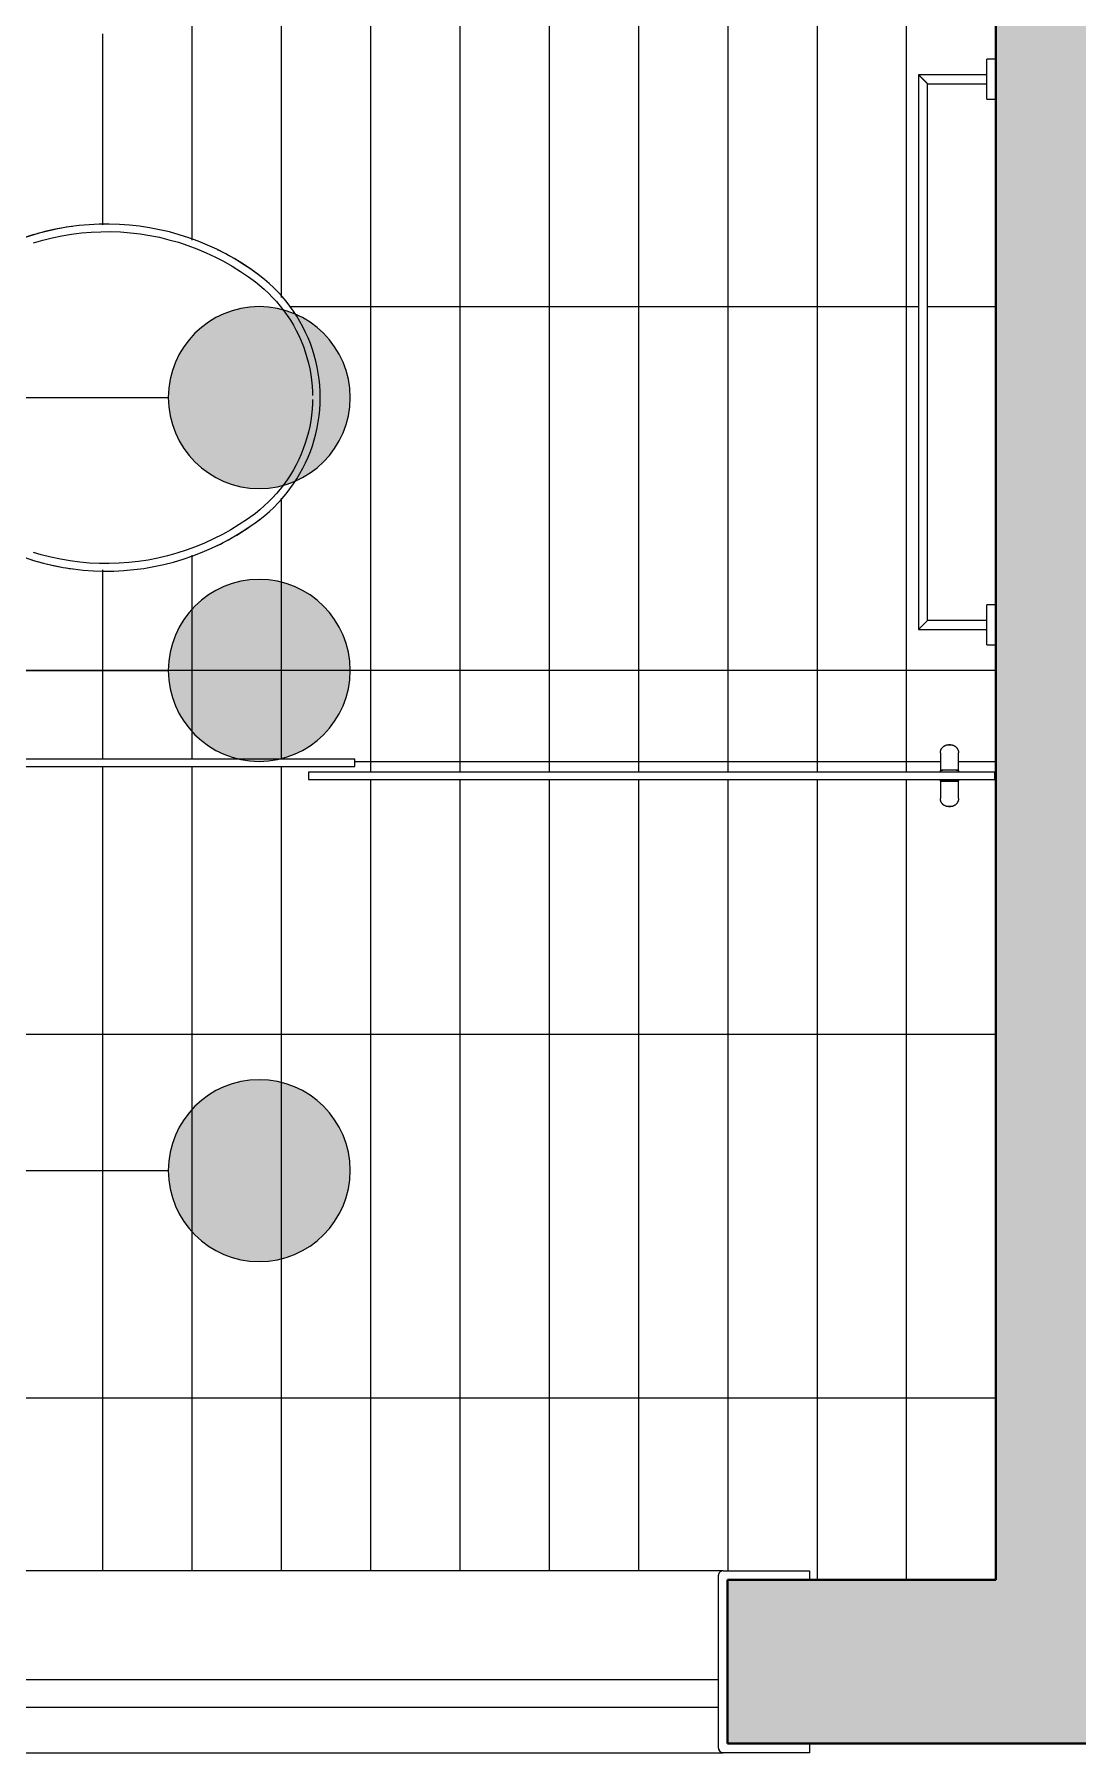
# Model space of a CAD drawing. Header units: millimetres. Extents: x -11245 to 24889, y -43080 to -3800.
# Drawn here: x 2738 to 3885, y -16520 to -14630 of the extents above; entities that cross this region are included whole.
import ezdxf

# ---------------------------------------------------------------- set-up
doc = ezdxf.new("R2010")
doc.units = ezdxf.units.MM
doc.linetypes.add('Projeção', pattern=[3.96875, 2.38125, -1.5875])
for name, color, linetype, lineweight in [('A-ANNO-NOTE', 131, 'Continuous', 9), ('A-FLOR', 192, 'Continuous', 18), ('A-FLOR-PATT', 8, 'Continuous', 18), ('A-GENM', 13, 'Continuous', 9), ('A-GLAZ', 151, 'Continuous', 9), ('A-WALL', 113, 'Continuous', 18), ('A-WALL-PATT', 111, 'Continuous', 18), ('I-FURN', 30, 'Continuous', 9), ('P-SANR-FIXT', 6, 'Continuous', 9)]:
    doc.layers.add(name, color=color, linetype=linetype, lineweight=lineweight)

# ---------------------------------------------------------------- blocks, each defined once
blk = doc.blocks.new('CRT_MGN_BNH_Box frontal F1 Tec-Vidro - CRT_MGN_BNH_Box frontal F1 Tec-Vidro-2700670-PONTOS HIDRÁULICOS TÉRREO')
at = {"layer": 'A-GENM', "color": 55}
for p, q in [((-664, 36.7), (-664, 17.8)), ((-644, 17.8), (-644, 36.7)), ((-664, 17.8), (-644, 17.8)), ((-664, 5.6), (-664, -13.3)), ((-664, 5.6), (-644, 5.6)), ((-644, -13.3), (-644, 5.6))]:
    blk.add_line(p, q, dxfattribs=at)
at = {"layer": 'A-GENM', "color": 55, "flags": 128}
for points in [[(-664, 36.7), (-664, 37), (-664, 37.4), (-663.9, 37.7), (-663.9, 38.1), (-663.8, 38.4), (-663.7, 38.8), (-663.6, 39.1), (-663.5, 39.5), (-663.4, 39.8), (-663.3, 40.2), (-663.1, 40.5), (-663, 40.8), (-662.8, 41.1), (-662.6, 41.4), (-662.4, 41.7), (-662.2, 42), (-662, 42.3), (-661.8, 42.6), (-661.5, 42.9), (-661.3, 43.1), (-661, 43.4), (-660.7, 43.6), (-660.5, 43.8), (-660.2, 44), (-659.9, 44.2), (-659.6, 44.4), (-659.2, 44.6), (-658.9, 44.8), (-658.6, 44.9), (-658.3, 45), (-657.9, 45.2), (-657.6, 45.3), (-657.2, 45.4), (-656.9, 45.5), (-656.5, 45.5), (-656.2, 45.6), (-655.8, 45.6), (-655.5, 45.6), (-655.1, 45.7), (-655, 45.7)], [(-653, 45.7), (-653, 45.7), (-653, 45.7), (-653, 45.7), (-653, 45.7), (-653, 45.7), (-653, 45.7), (-653.1, 45.7), (-653.1, 45.7), (-653.1, 45.7), (-653.1, 45.7), (-653.1, 45.7), (-653.1, 45.7), (-653.2, 45.7), (-653.2, 45.7), (-653.2, 45.7), (-653.2, 45.7), (-653.2, 45.7), (-653.3, 45.7), (-653.3, 45.7), (-653.3, 45.7), (-653.4, 45.7), (-653.4, 45.7), (-653.4, 45.7), (-653.5, 45.7), (-653.5, 45.7), (-653.5, 45.7), (-653.6, 45.7), (-653.6, 45.7), (-653.6, 45.7), (-653.7, 45.7), (-653.7, 45.7), (-653.8, 45.7), (-653.8, 45.7), (-653.8, 45.7), (-653.9, 45.7), (-653.9, 45.7), (-653.9, 45.7), (-654, 45.7), (-654, 45.7), (-654.1, 45.7), (-654.1, 45.7), (-654.1, 45.7), (-654.2, 45.7), (-654.2, 45.7), (-654.3, 45.7), (-654.3, 45.7), (-654.3, 45.7), (-654.4, 45.7), (-654.4, 45.7), (-654.5, 45.7), (-654.5, 45.7), (-654.5, 45.7), (-654.6, 45.7), (-654.6, 45.7), (-654.6, 45.7), (-654.7, 45.7), (-654.7, 45.7), (-654.7, 45.7), (-654.7, 45.7), (-654.8, 45.7), (-654.8, 45.7), (-654.8, 45.7), (-654.8, 45.7), (-654.9, 45.7), (-654.9, 45.7), (-654.9, 45.7), (-654.9, 45.7), (-654.9, 45.7), (-654.9, 45.7), (-655, 45.7), (-655, 45.7), (-655, 45.7), (-655, 45.7), (-655, 45.7), (-655, 45.7), (-655, 45.7)], [(-655, 45.7), (-655, 45.7), (-655, 45.7), (-655, 45.7), (-655, 45.7), (-655, 45.7), (-655, 45.7), (-654.9, 45.7), (-654.9, 45.7), (-654.9, 45.7), (-654.9, 45.7), (-654.9, 45.7), (-654.9, 45.7), (-654.8, 45.7), (-654.8, 45.7), (-654.8, 45.7), (-654.8, 45.7), (-654.8, 45.7), (-654.7, 45.7), (-654.7, 45.7), (-654.7, 45.7), (-654.6, 45.7), (-654.6, 45.7), (-654.6, 45.7), (-654.5, 45.7), (-654.5, 45.7), (-654.5, 45.7), (-654.4, 45.7), (-654.4, 45.7), (-654.4, 45.7), (-654.3, 45.7), (-654.3, 45.7), (-654.2, 45.7), (-654.2, 45.7), (-654.2, 45.7), (-654.1, 45.7), (-654.1, 45.7), (-654.1, 45.7), (-654, 45.7), (-654, 45.7), (-653.9, 45.7), (-653.9, 45.7), (-653.9, 45.7), (-653.8, 45.7), (-653.8, 45.7), (-653.7, 45.7), (-653.7, 45.7), (-653.7, 45.7), (-653.6, 45.7), (-653.6, 45.7), (-653.5, 45.7), (-653.5, 45.7), (-653.5, 45.7), (-653.4, 45.7), (-653.4, 45.7), (-653.4, 45.7), (-653.3, 45.7), (-653.3, 45.7), (-653.3, 45.7), (-653.3, 45.7), (-653.2, 45.7), (-653.2, 45.7), (-653.2, 45.7), (-653.2, 45.7), (-653.1, 45.7), (-653.1, 45.7), (-653.1, 45.7), (-653.1, 45.7), (-653.1, 45.7), (-653.1, 45.7), (-653, 45.7), (-653, 45.7), (-653, 45.7), (-653, 45.7), (-653, 45.7), (-653, 45.7), (-653, 45.7)], [(-653, 45.7), (-652.6, 45.7), (-652.3, 45.6), (-651.9, 45.6), (-651.6, 45.5), (-651.2, 45.5), (-650.9, 45.4), (-650.5, 45.3), (-650.2, 45.2), (-649.8, 45.1), (-649.5, 44.9), (-649.2, 44.8), (-648.8, 44.6), (-648.5, 44.5), (-648.2, 44.3), (-647.9, 44.1), (-647.6, 43.9), (-647.3, 43.7), (-647.1, 43.4), (-646.8, 43.2), (-646.5, 42.9), (-646.3, 42.7), (-646.1, 42.4), (-645.8, 42.1), (-645.6, 41.8), (-645.4, 41.5), (-645.2, 41.2), (-645.1, 40.9), (-644.9, 40.6), (-644.7, 40.3), (-644.6, 39.9), (-644.5, 39.6), (-644.4, 39.2), (-644.3, 38.9), (-644.2, 38.5), (-644.1, 38.2), (-644.1, 37.8), (-644, 37.5), (-644, 37.1), (-644, 36.8), (-644, 36.7)], [(-663, 15.7), (-663, 15.7), (-663.1, 15.7), (-663.1, 15.7), (-663.2, 15.7), (-663.2, 15.7), (-663.2, 15.7), (-663.3, 15.7), (-663.3, 15.7), (-663.4, 15.7), (-663.4, 15.8), (-663.4, 15.8), (-663.5, 15.8), (-663.5, 15.8), (-663.5, 15.8), (-663.6, 15.9), (-663.6, 15.9), (-663.6, 15.9), (-663.7, 15.9), (-663.7, 16), (-663.7, 16), (-663.8, 16), (-663.8, 16.1), (-663.8, 16.1), (-663.8, 16.1), (-663.9, 16.2), (-663.9, 16.2), (-663.9, 16.3), (-663.9, 16.3), (-663.9, 16.3), (-663.9, 16.4), (-664, 16.4), (-664, 16.4), (-664, 16.5), (-664, 16.5), (-664, 16.6), (-664, 16.6), (-664, 16.7), (-664, 16.7), (-664, 16.7), (-664, 16.8), (-664, 16.8), (-664, 16.9), (-664, 16.9), (-664, 16.9), (-664, 17), (-664, 17), (-663.9, 17.1), (-663.9, 17.1), (-663.9, 17.1), (-663.9, 17.2), (-663.9, 17.2), (-663.8, 17.3), (-663.8, 17.3), (-663.8, 17.3), (-663.8, 17.4), (-663.7, 17.4), (-663.7, 17.4), (-663.7, 17.5), (-663.7, 17.5), (-663.6, 17.5), (-663.6, 17.5), (-663.6, 17.6), (-663.5, 17.6), (-663.5, 17.6), (-663.5, 17.6), (-663.4, 17.6), (-663.4, 17.7), (-663.3, 17.7), (-663.3, 17.7), (-663.3, 17.7), (-663.2, 17.7), (-663.2, 17.7), (-663.1, 17.7), (-663.1, 17.7), (-663.1, 17.8), (-663, 17.8), (-663, 17.8), (-663, 17.8)], [(-663, 5.6), (-663, 5.6), (-663, 5.6), (-663.1, 5.6), (-663.1, 5.6), (-663.2, 5.6), (-663.2, 5.6), (-663.2, 5.6), (-663.3, 5.6), (-663.3, 5.6), (-663.4, 5.6), (-663.4, 5.7), (-663.4, 5.7), (-663.5, 5.7), (-663.5, 5.7), (-663.5, 5.7), (-663.6, 5.8), (-663.6, 5.8), (-663.6, 5.8), (-663.7, 5.8), (-663.7, 5.9), (-663.7, 5.9), (-663.8, 5.9), (-663.8, 6), (-663.8, 6), (-663.8, 6), (-663.9, 6.1), (-663.9, 6.1), (-663.9, 6.2), (-663.9, 6.2), (-663.9, 6.2), (-663.9, 6.3), (-664, 6.3), (-664, 6.3), (-664, 6.4), (-664, 6.4), (-664, 6.5), (-664, 6.5), (-664, 6.6), (-664, 6.6), (-664, 6.6), (-664, 6.7), (-664, 6.7), (-664, 6.8), (-664, 6.8), (-664, 6.8), (-664, 6.9), (-664, 6.9), (-663.9, 7), (-663.9, 7), (-663.9, 7), (-663.9, 7.1), (-663.9, 7.1), (-663.8, 7.2), (-663.8, 7.2), (-663.8, 7.2), (-663.8, 7.3), (-663.7, 7.3), (-663.7, 7.3), (-663.7, 7.4), (-663.7, 7.4), (-663.6, 7.4), (-663.6, 7.4), (-663.6, 7.5), (-663.5, 7.5), (-663.5, 7.5), (-663.5, 7.5), (-663.4, 7.5), (-663.4, 7.6), (-663.3, 7.6), (-663.3, 7.6), (-663.3, 7.6), (-663.2, 7.6), (-663.2, 7.6), (-663.1, 7.6), (-663.1, 7.6), (-663.1, 7.7), (-663, 7.7)], [(-663, 17.8), (-662.9, 17.8), (-662.9, 17.8), (-662.9, 17.8), (-662.8, 17.8), (-662.8, 17.8), (-662.7, 17.8), (-662.6, 17.8), (-662.5, 17.8), (-662.4, 17.8), (-662.2, 17.8), (-662.1, 17.8), (-661.9, 17.8), (-661.8, 17.8), (-661.6, 17.8), (-661.4, 17.8)], [(-663, 5.6), (-662.9, 5.6), (-662.9, 5.6), (-662.9, 5.6), (-662.8, 5.6), (-662.8, 5.6), (-662.7, 5.6), (-662.6, 5.6), (-662.5, 5.6), (-662.4, 5.6), (-662.2, 5.6), (-662.1, 5.6), (-661.9, 5.6), (-661.8, 5.6), (-661.6, 5.6), (-661.4, 5.6), (-661.2, 5.6), (-661, 5.6), (-660.7, 5.6), (-660.5, 5.6), (-660.2, 5.6), (-660, 5.6), (-659.7, 5.6), (-659.4, 5.6), (-659.1, 5.6), (-658.8, 5.6), (-658.5, 5.6), (-658.2, 5.6), (-657.9, 5.6), (-657.6, 5.6), (-657.2, 5.6), (-656.9, 5.6), (-656.6, 5.6), (-656.2, 5.6), (-655.9, 5.6), (-655.5, 5.6), (-655.2, 5.6), (-654.8, 5.6), (-654.5, 5.6), (-654.1, 5.6), (-653.7, 5.6), (-653.4, 5.6), (-653, 5.6), (-652.7, 5.6), (-652.3, 5.6), (-652, 5.6), (-651.6, 5.6), (-651.3, 5.6), (-650.9, 5.6), (-650.6, 5.6), (-650.3, 5.6), (-650, 5.6), (-649.6, 5.6), (-649.3, 5.6), (-649, 5.6), (-648.7, 5.6), (-648.4, 5.6), (-648.2, 5.6), (-647.9, 5.6), (-647.6, 5.6), (-647.4, 5.6), (-647.2, 5.6), (-646.9, 5.6), (-646.7, 5.6), (-646.5, 5.6), (-646.3, 5.6), (-646.2, 5.6), (-646, 5.6), (-645.8, 5.6), (-645.7, 5.6), (-645.6, 5.6), (-645.5, 5.6), (-645.4, 5.6), (-645.3, 5.6), (-645.2, 5.6), (-645.1, 5.6), (-645.1, 5.6), (-645.1, 5.6), (-645.1, 5.6)], [(-645, 17.8), (-645.1, 17.8), (-645.1, 17.8), (-645.1, 17.8), (-645.2, 17.8), (-645.2, 17.8), (-645.3, 17.8), (-645.4, 17.8), (-645.5, 17.8), (-645.6, 17.8), (-645.8, 17.8), (-645.9, 17.8), (-646.1, 17.8), (-646.2, 17.8), (-646.4, 17.8), (-646.6, 17.8), (-646.8, 17.8), (-647, 17.8), (-647.3, 17.8), (-647.5, 17.8), (-647.8, 17.8), (-648, 17.8), (-648.3, 17.8), (-648.6, 17.8), (-648.9, 17.8), (-649.2, 17.8), (-649.5, 17.8), (-649.8, 17.8), (-650.1, 17.8), (-650.4, 17.8), (-650.8, 17.8), (-651.1, 17.8), (-651.4, 17.8), (-651.8, 17.8), (-652.1, 17.8), (-652.5, 17.8), (-652.8, 17.8), (-653.2, 17.8), (-653.5, 17.8), (-653.9, 17.8), (-654.3, 17.8), (-654.6, 17.8), (-655, 17.8), (-655.3, 17.8), (-655.7, 17.8), (-656, 17.8), (-656.4, 17.8), (-656.7, 17.8), (-657.1, 17.8), (-657.4, 17.8), (-657.7, 17.8), (-658, 17.8), (-658.4, 17.8), (-658.7, 17.8), (-659, 17.8), (-659.3, 17.8), (-659.6, 17.8), (-659.8, 17.8), (-660.1, 17.8), (-660.4, 17.8), (-660.6, 17.8), (-660.8, 17.8), (-661.1, 17.8), (-661.3, 17.8), (-661.5, 17.8), (-661.7, 17.8), (-661.8, 17.8), (-662, 17.8), (-662.2, 17.8), (-662.3, 17.8), (-662.4, 17.8), (-662.5, 17.8), (-662.6, 17.8), (-662.7, 17.8), (-662.8, 17.8), (-662.9, 17.8), (-662.9, 17.8), (-662.9, 17.8), (-662.9, 17.8)], [(-661.5, 5.6), (-661.7, 5.6), (-661.8, 5.6), (-662, 5.6), (-662.2, 5.6), (-662.3, 5.6), (-662.4, 5.6), (-662.5, 5.6), (-662.6, 5.6), (-662.7, 5.6), (-662.8, 5.6), (-662.9, 5.6), (-662.9, 5.6), (-662.9, 5.6), (-662.9, 5.6)], [(-645, 5.6), (-645.1, 5.6), (-645.1, 5.6), (-645.1, 5.6), (-645.2, 5.6), (-645.2, 5.6), (-645.3, 5.6), (-645.4, 5.6), (-645.5, 5.6), (-645.6, 5.6), (-645.8, 5.6), (-645.9, 5.6), (-646.1, 5.6), (-646.2, 5.6), (-646.4, 5.6), (-646.6, 5.6)], [(-646.5, 17.8), (-646.3, 17.8), (-646.2, 17.8), (-646, 17.8), (-645.8, 17.8), (-645.7, 17.8), (-645.6, 17.8), (-645.5, 17.8), (-645.4, 17.8), (-645.3, 17.8), (-645.2, 17.8), (-645.1, 17.8), (-645.1, 17.8), (-645.1, 17.8), (-645.1, 17.8)], [(-645, 17.8), (-645, 17.8), (-645, 17.8), (-644.9, 17.7), (-644.9, 17.7), (-644.8, 17.7), (-644.8, 17.7), (-644.8, 17.7), (-644.7, 17.7), (-644.7, 17.7), (-644.6, 17.7), (-644.6, 17.7), (-644.6, 17.6), (-644.5, 17.6), (-644.5, 17.6), (-644.5, 17.6), (-644.4, 17.5), (-644.4, 17.5), (-644.4, 17.5), (-644.3, 17.5), (-644.3, 17.4), (-644.3, 17.4), (-644.2, 17.4), (-644.2, 17.3), (-644.2, 17.3), (-644.2, 17.3), (-644.1, 17.2), (-644.1, 17.2), (-644.1, 17.2), (-644.1, 17.1), (-644.1, 17.1), (-644.1, 17), (-644, 17), (-644, 17), (-644, 16.9), (-644, 16.9), (-644, 16.8), (-644, 16.8), (-644, 16.8), (-644, 16.7), (-644, 16.7), (-644, 16.6), (-644, 16.6), (-644, 16.6), (-644, 16.5), (-644, 16.5), (-644, 16.4), (-644, 16.4), (-644.1, 16.3), (-644.1, 16.3), (-644.1, 16.3), (-644.1, 16.2), (-644.1, 16.2), (-644.2, 16.2), (-644.2, 16.1), (-644.2, 16.1), (-644.2, 16.1), (-644.3, 16), (-644.3, 16), (-644.3, 16), (-644.3, 15.9), (-644.4, 15.9), (-644.4, 15.9), (-644.4, 15.9), (-644.5, 15.8), (-644.5, 15.8), (-644.5, 15.8), (-644.6, 15.8), (-644.6, 15.8), (-644.7, 15.7), (-644.7, 15.7), (-644.7, 15.7), (-644.8, 15.7), (-644.8, 15.7), (-644.9, 15.7), (-644.9, 15.7), (-644.9, 15.7), (-645, 15.7)], [(-645, 7.7), (-645, 7.7), (-644.9, 7.7), (-644.9, 7.6), (-644.8, 7.6), (-644.8, 7.6), (-644.8, 7.6), (-644.7, 7.6), (-644.7, 7.6), (-644.6, 7.6), (-644.6, 7.6), (-644.6, 7.5), (-644.5, 7.5), (-644.5, 7.5), (-644.5, 7.5), (-644.4, 7.5), (-644.4, 7.4), (-644.4, 7.4), (-644.3, 7.4), (-644.3, 7.3), (-644.3, 7.3), (-644.2, 7.3), (-644.2, 7.2), (-644.2, 7.2), (-644.2, 7.2), (-644.1, 7.1), (-644.1, 7.1), (-644.1, 7.1), (-644.1, 7), (-644.1, 7), (-644.1, 6.9), (-644, 6.9), (-644, 6.9), (-644, 6.8), (-644, 6.8), (-644, 6.7), (-644, 6.7), (-644, 6.7), (-644, 6.6), (-644, 6.6), (-644, 6.5), (-644, 6.5), (-644, 6.5), (-644, 6.4), (-644, 6.4), (-644, 6.3), (-644, 6.3), (-644.1, 6.2), (-644.1, 6.2), (-644.1, 6.2), (-644.1, 6.1), (-644.1, 6.1), (-644.2, 6.1), (-644.2, 6), (-644.2, 6), (-644.2, 6), (-644.3, 5.9), (-644.3, 5.9), (-644.3, 5.9), (-644.3, 5.8), (-644.4, 5.8), (-644.4, 5.8), (-644.4, 5.8), (-644.5, 5.7), (-644.5, 5.7), (-644.5, 5.7), (-644.6, 5.7), (-644.6, 5.7), (-644.7, 5.6), (-644.7, 5.6), (-644.7, 5.6), (-644.8, 5.6), (-644.8, 5.6), (-644.9, 5.6), (-644.9, 5.6), (-644.9, 5.6), (-645, 5.6), (-645, 5.6), (-645, 5.6)], [(-655, -22.3), (-655.4, -22.3), (-655.7, -22.3), (-656.1, -22.3), (-656.4, -22.2), (-656.8, -22.2), (-657.1, -22.1), (-657.5, -22), (-657.8, -21.9), (-658.2, -21.8), (-658.5, -21.6), (-658.8, -21.5), (-659.2, -21.3), (-659.5, -21.2), (-659.8, -21), (-660.1, -20.8), (-660.4, -20.6), (-660.7, -20.3), (-660.9, -20.1), (-661.2, -19.9), (-661.5, -19.6), (-661.7, -19.3), (-661.9, -19.1), (-662.2, -18.8), (-662.4, -18.5), (-662.6, -18.2), (-662.8, -17.9), (-662.9, -17.6), (-663.1, -17.3), (-663.3, -16.9), (-663.4, -16.6), (-663.5, -16.3), (-663.6, -15.9), (-663.7, -15.6), (-663.8, -15.2), (-663.9, -14.9), (-663.9, -14.5), (-664, -14.2), (-664, -13.8), (-664, -13.4), (-664, -13.3)], [(-644, -13.3), (-644, -13.7), (-644, -14.1), (-644.1, -14.4), (-644.1, -14.8), (-644.2, -15.1), (-644.3, -15.5), (-644.4, -15.8), (-644.5, -16.2), (-644.6, -16.5), (-644.7, -16.8), (-644.9, -17.2), (-645, -17.5), (-645.2, -17.8), (-645.4, -18.1), (-645.6, -18.4), (-645.8, -18.7), (-646, -19), (-646.2, -19.3), (-646.5, -19.5), (-646.7, -19.8), (-647, -20), (-647.3, -20.3), (-647.5, -20.5), (-647.8, -20.7), (-648.1, -20.9), (-648.4, -21.1), (-648.8, -21.3), (-649.1, -21.4), (-649.4, -21.6), (-649.7, -21.7), (-650.1, -21.9), (-650.4, -22), (-650.8, -22.1), (-651.1, -22.1), (-651.5, -22.2), (-651.8, -22.3), (-652.2, -22.3), (-652.5, -22.3), (-652.9, -22.3), (-653, -22.3)], [(-655, -22.3), (-655, -22.3), (-655, -22.3), (-655, -22.3), (-655, -22.3), (-655, -22.3), (-655, -22.3), (-654.9, -22.3), (-654.9, -22.3), (-654.9, -22.3), (-654.9, -22.3), (-654.9, -22.3), (-654.9, -22.3), (-654.8, -22.3), (-654.8, -22.3), (-654.8, -22.3), (-654.8, -22.3), (-654.8, -22.3), (-654.7, -22.3), (-654.7, -22.3), (-654.7, -22.3), (-654.6, -22.3), (-654.6, -22.3), (-654.6, -22.3), (-654.5, -22.3), (-654.5, -22.3), (-654.5, -22.3), (-654.4, -22.3), (-654.4, -22.3), (-654.4, -22.3), (-654.3, -22.3), (-654.3, -22.3), (-654.2, -22.3), (-654.2, -22.3), (-654.2, -22.3), (-654.1, -22.3), (-654.1, -22.3), (-654.1, -22.3), (-654, -22.3), (-654, -22.3), (-653.9, -22.3), (-653.9, -22.3), (-653.9, -22.3), (-653.8, -22.3), (-653.8, -22.3), (-653.7, -22.3), (-653.7, -22.3), (-653.7, -22.3), (-653.6, -22.3), (-653.6, -22.3), (-653.5, -22.3), (-653.5, -22.3), (-653.5, -22.3), (-653.4, -22.3), (-653.4, -22.3), (-653.4, -22.3), (-653.3, -22.3), (-653.3, -22.3), (-653.3, -22.3), (-653.3, -22.3), (-653.2, -22.3), (-653.2, -22.3), (-653.2, -22.3), (-653.2, -22.3), (-653.1, -22.3), (-653.1, -22.3), (-653.1, -22.3), (-653.1, -22.3), (-653.1, -22.3), (-653.1, -22.3), (-653, -22.3), (-653, -22.3), (-653, -22.3), (-653, -22.3), (-653, -22.3), (-653, -22.3), (-653, -22.3)], [(-653, -22.3), (-653, -22.3), (-653, -22.3), (-653, -22.3), (-653, -22.3), (-653, -22.3), (-653, -22.3), (-653.1, -22.3), (-653.1, -22.3), (-653.1, -22.3), (-653.1, -22.3), (-653.1, -22.3), (-653.1, -22.3), (-653.2, -22.3), (-653.2, -22.3), (-653.2, -22.3), (-653.2, -22.3), (-653.2, -22.3), (-653.3, -22.3), (-653.3, -22.3), (-653.3, -22.3), (-653.4, -22.3), (-653.4, -22.3), (-653.4, -22.3), (-653.5, -22.3), (-653.5, -22.3), (-653.5, -22.3), (-653.6, -22.3), (-653.6, -22.3), (-653.6, -22.3), (-653.7, -22.3), (-653.7, -22.3), (-653.8, -22.3), (-653.8, -22.3), (-653.8, -22.3), (-653.9, -22.3), (-653.9, -22.3), (-653.9, -22.3), (-654, -22.3), (-654, -22.3), (-654.1, -22.3), (-654.1, -22.3), (-654.1, -22.3), (-654.2, -22.3), (-654.2, -22.3), (-654.3, -22.3), (-654.3, -22.3), (-654.3, -22.3), (-654.4, -22.3), (-654.4, -22.3), (-654.5, -22.3), (-654.5, -22.3), (-654.5, -22.3), (-654.6, -22.3), (-654.6, -22.3), (-654.6, -22.3), (-654.7, -22.3), (-654.7, -22.3), (-654.7, -22.3), (-654.7, -22.3), (-654.8, -22.3), (-654.8, -22.3), (-654.8, -22.3), (-654.8, -22.3), (-654.9, -22.3), (-654.9, -22.3), (-654.9, -22.3), (-654.9, -22.3), (-654.9, -22.3), (-654.9, -22.3), (-655, -22.3), (-655, -22.3), (-655, -22.3), (-655, -22.3), (-655, -22.3), (-655, -22.3), (-655, -22.3)]]:
    blk.add_lwpolyline(points, dxfattribs=at)
blk = doc.blocks.new('CRT-POR-Folha-Madeira-Face Based vidro - CRT-POR-Folha-Madeira-Face Based vidro-4438599-PONTOS HIDRÁULICOS TÉRREO')
at = {"layer": 'A-GENM'}
for p, q in [((3090.4, -15427.4), (2385.4, -15427.4)), ((2385.4, -15427.4), (2385.4, -15435.4)), ((2385.4, -15435.4), (3090.4, -15435.4)), ((3090.4, -15435.4), (3090.4, -15427.4))]:
    blk.add_line(p, q, dxfattribs=at)
blk = doc.blocks.new('CRT-POR-Folha-Madeira-Face Based vidro - CRT-POR-Folha-Madeira-Face Based vidro-4438600-PONTOS HIDRÁULICOS TÉRREO')
at = {"layer": 'A-GENM'}
for p, q in [((3794.4, -15441.5), (3039.4, -15441.5)), ((3039.4, -15441.5), (3039.4, -15449.5)), ((3039.4, -15449.5), (3794.4, -15449.5)), ((3794.4, -15449.5), (3794.4, -15441.5))]:
    blk.add_line(p, q, dxfattribs=at)
blk = doc.blocks.new('Bacia Sanitária - Caixa acoplada-3529581-PONTOS HIDRÁULICOS TÉRREO')
at = {"layer": 'P-SANR-FIXT'}
for p, q in [((-50.6, 431.4), (-8.8, 310)), ((-8.8, 310), (-50.6, 431.4)), ((258.8, 310), (300.6, 431.4)), ((300.6, 431.4), (258.8, 310)), ((253.2, 309), (-3.2, 309)), ((-3.2, 309), (0, 299.8)), ((7.1, 310), (242.9, 310)), ((250, 299.8), (253.2, 309)), ((5.5, 267.2), (5.5, 257.7)), ((244.5, 257.7), (244.5, 267.2)), ((171.5, 207), (78.5, 207)), ((110, 202), (78.5, 202)), ((171.5, 202), (140, 202)), ((78.5, 178), (110, 178)), ((78.5, 173), (171.5, 173)), ((140, 178), (171.5, 178))]:
    blk.add_line(p, q, dxfattribs=at)
at = {"layer": 'P-SANR-FIXT', "flags": 128}
for points in [[(258.9, 690.7), (254.7, 696), (250.3, 701.1), (245.7, 706), (240.9, 710.7), (235.9, 715.3), (230.8, 719.6), (225.5, 723.7), (220, 727.6), (214.4, 731.3), (208.6, 734.8), (202.7, 738), (196.6, 741), (190.5, 743.7), (184.2, 746.2), (177.9, 748.5), (171.5, 750.5), (165, 752.2), (158.4, 753.7), (151.8, 754.9), (145.1, 755.8), (138.4, 756.5), (131.7, 756.9), (125, 757), (118.2, 756.9), (111.5, 756.5), (104.8, 755.8), (98.1, 754.8), (91.5, 753.6), (85, 752.2), (78.5, 750.4), (72, 748.4), (65.7, 746.2), (59.4, 743.7), (53.3, 741), (47.2, 738), (41.3, 734.7), (35.6, 731.3), (29.9, 727.6), (24.5, 723.7), (19.1, 719.5), (14, 715.2), (9, 710.7), (4.2, 705.9), (-0.3, 701), (-4.7, 695.9), (-8.9, 690.7)], [(-2.3, 685.7), (1.7, 690.7), (5.9, 695.5), (10.3, 700.2), (14.8, 704.7), (19.5, 709), (24.4, 713.1), (29.5, 717.1), (34.7, 720.8), (40, 724.3), (45.5, 727.6), (51.1, 730.6), (56.9, 733.5), (62.7, 736.1), (68.7, 738.5), (74.7, 740.6), (80.8, 742.5), (87, 744.1), (93.3, 745.5), (99.5, 746.7), (105.9, 747.6), (112.3, 748.2), (118.6, 748.6), (122.9, 748.7)], [(127.1, 748.7), (131.4, 748.6), (137.8, 748.2), (144.2, 747.6), (150.5, 746.7), (156.8, 745.5), (163, 744.1), (169.2, 742.5), (175.3, 740.6), (181.4, 738.4), (187.3, 736.1), (193.2, 733.5), (198.9, 730.6), (204.5, 727.6), (210, 724.3), (215.3, 720.8), (220.6, 717), (225.6, 713.1), (230.5, 709), (235.2, 704.7), (239.8, 700.2), (244.1, 695.5), (248.3, 690.6), (252.3, 685.7)], [(-8.9, 690.7), (-15.4, 681.7), (-21.6, 672.5), (-27.5, 663), (-32.9, 653.3), (-38, 643.4), (-42.6, 633.2), (-46.9, 622.9), (-50.7, 612.5), (-54.1, 601.9), (-57.1, 591.2), (-59.6, 580.3), (-61.7, 569.4), (-63.4, 558.4), (-64.6, 547.3), (-65.4, 536.2), (-65.8, 525.1), (-65.7, 514), (-65.1, 502.9), (-64.1, 491.8), (-62.7, 480.7), (-60.8, 469.8), (-58.5, 458.9), (-55.8, 448.1), (-52.6, 437.4), (-50.6, 431.4)], [(-45.2, 441.6), (-48.2, 451.9), (-50.8, 462.4), (-53, 473), (-54.8, 483.6), (-56.1, 494.4), (-57, 505.1), (-57.4, 515.9), (-57.5, 526.7), (-57.1, 537.5), (-56.2, 548.3), (-55, 559), (-53.3, 569.7), (-51.2, 580.2), (-48.6, 590.7), (-45.7, 601.1), (-42.3, 611.4), (-38.5, 621.5), (-34.3, 631.5), (-29.8, 641.2), (-24.8, 650.8), (-19.5, 660.2), (-13.7, 669.4), (-7.7, 678.3), (-2.3, 685.7)], [(252.3, 685.7), (258.6, 676.9), (264.7, 668), (270.3, 658.8), (275.6, 649.4), (280.5, 639.7), (285, 629.9), (289.1, 619.9), (292.8, 609.8), (296.1, 599.5), (299, 589.1), (301.5, 578.6), (303.6, 568), (305.2, 557.3), (306.4, 546.6), (307.1, 535.8), (307.5, 525), (307.4, 514.2), (306.9, 503.4), (305.9, 492.7), (304.5, 482), (302.7, 471.3), (300.5, 460.8), (297.8, 450.3), (295.2, 441.6)], [(300.6, 431.4), (304, 441.9), (307, 452.7), (309.6, 463.5), (311.7, 474.4), (313.4, 485.4), (314.6, 496.5), (315.4, 507.6), (315.8, 518.7), (315.7, 529.9), (315.2, 541), (314.2, 552.1), (312.8, 563.1), (310.9, 574.1), (308.6, 585), (305.9, 595.8), (302.7, 606.4), (299.1, 617), (295.1, 627.3), (290.7, 637.6), (285.9, 647.6), (280.6, 657.4), (275, 667), (269, 676.4), (262.7, 685.6), (258.9, 690.7)], [(-8.8, 310), (-8.4, 310), (-7.2, 310), (-5.3, 310), (-2.8, 310), (0.2, 310), (3.6, 310), (7.1, 310)], [(242.9, 310), (246.4, 310), (249.8, 310), (252.8, 310), (255.3, 310), (257.2, 310), (258.4, 310), (258.8, 310)], [(-10, 257.4), (-11.7, 257.3), (-13.3, 257.2), (-14.9, 256.9), (-16.5, 256.7), (-18.1, 256.3), (-19.7, 255.9), (-21.3, 255.4), (-22.8, 254.9), (-24.4, 254.2), (-25.9, 253.6), (-27.3, 252.9), (-28.8, 252.1), (-30.2, 251.2), (-31.6, 250.3), (-32.9, 249.4), (-34.2, 248.4), (-35.4, 247.3), (-36.7, 246.2), (-37.8, 245.1), (-38.9, 243.9), (-40, 242.6), (-41, 241.4), (-42, 240), (-42.9, 238.7), (-43.8, 237.3), (-44.6, 235.8), (-45.3, 234.4), (-46, 232.9), (-46.7, 231.4), (-47.2, 229.8), (-47.7, 228.3), (-48.2, 226.7), (-48.5, 225.1), (-48.9, 223.5), (-49.1, 221.9), (-49.1, 221.6)], [(-10, 257.4), (-11.7, 257.3), (-13.3, 257.2), (-14.9, 256.9), (-16.5, 256.7), (-18.1, 256.3), (-19.7, 255.9), (-21.3, 255.4), (-22.8, 254.9), (-24.4, 254.2), (-25.9, 253.6), (-27.3, 252.9), (-28.8, 252.1), (-30.2, 251.2), (-31.6, 250.3), (-32.9, 249.4), (-34.2, 248.4), (-35.4, 247.3), (-36.7, 246.2), (-37.8, 245.1), (-38.9, 243.9), (-40, 242.6), (-41, 241.4), (-42, 240), (-42.9, 238.7), (-43.8, 237.3), (-44.6, 235.8), (-45.3, 234.4), (-46, 232.9), (-46.7, 231.4), (-47.2, 229.8), (-47.7, 228.3), (-48.2, 226.7), (-48.5, 225.1), (-48.9, 223.5), (-49.1, 221.9)], [(260, 257.4), (118.5, 260), (-10, 257.4)], [(121.6, 259.9), (118.5, 260), (-10, 257.4)], [(299.1, 221.6), (298.9, 223.3), (298.6, 224.9), (298.2, 226.5), (297.8, 228.1), (297.3, 229.6), (296.7, 231.2), (296.1, 232.7), (295.4, 234.2), (294.7, 235.6), (293.9, 237.1), (293.1, 238.5), (292.1, 239.8), (291.2, 241.2), (290.2, 242.5), (289.1, 243.7), (288, 244.9), (286.8, 246.1), (285.6, 247.2), (284.4, 248.2), (283.1, 249.2), (281.7, 250.2), (280.4, 251.1), (279, 252), (277.5, 252.7), (276.1, 253.5), (274.6, 254.2), (273.1, 254.8), (271.5, 255.3), (269.9, 255.8), (268.4, 256.2), (266.8, 256.6), (265.2, 256.9), (263.5, 257.1), (261.9, 257.3), (260.3, 257.4), (260, 257.4)], [(299.1, 221.6), (298.9, 223.3), (298.6, 224.9), (298.2, 226.5), (297.8, 228.1), (297.3, 229.6), (296.7, 231.2), (296.1, 232.7), (295.4, 234.2), (294.7, 235.6), (293.9, 237.1), (293.1, 238.5), (292.1, 239.8), (291.2, 241.2), (290.2, 242.5), (289.1, 243.7), (288, 244.9), (286.8, 246.1), (285.6, 247.2), (284.4, 248.2), (283.1, 249.2), (281.7, 250.2), (280.4, 251.1), (279, 252), (277.5, 252.7), (276.1, 253.5), (274.6, 254.2), (273.1, 254.8), (271.5, 255.3), (269.9, 255.8), (268.4, 256.2), (266.8, 256.6), (265.2, 256.9), (263.5, 257.1), (261.9, 257.3), (260.3, 257.4)], [(-49.1, 221.6), (-53.6, 180.3), (-56.4, 138.8), (-57.5, 97.2), (-57.5, 90)], [(-49.1, 221.6), (-53.6, 180.3), (-54.7, 163.1)], [(307.5, 90), (306.7, 131.6), (304.2, 173.1), (300, 214.5), (299.1, 221.6)], [(304.9, 161.7), (304.2, 173.1), (300, 214.5), (299.1, 221.6)], [(-55.6, 150.2), (-56.4, 138.8), (-57.5, 97.2), (-57.5, 90)], [(307.5, 90), (306.7, 131.6), (305.6, 148.8)]]:
    blk.add_lwpolyline(points, dxfattribs=at)
at = {"layer": 'P-SANR-FIXT'}
for centre, radius, start, end in [((212.5, 522), 278.3, 142.6982, 153.9623), ((37.5, 522), 278.3, 26.0377, 37.3018), ((212.5, 522), 278.3, 187.7545, 199.0186), ((37.5, 522), 278.3, 340.9814, 352.2455), ((-94.5, 267.2), 100, 360, 19.0186), ((344.5, 267.2), 100, 160.9814, 180), ((-8.5, 216.5), 41, 132.457, 134.7599), ((-8.5, 216.5), 41, 105.6119, 109.4086), ((258.5, 216.5), 41, 70.817, 74.3881), ((258.5, 216.5), 41, 47.543, 49.9332), ((-8.5, 216.5), 41, 155.731, 159.3021), ((258.5, 216.5), 41, 20.6979, 24.4946), ((78.5, 190), 17, 90, 270), ((78.5, 190), 12, 90, 270), ((78.5, 190), 12, 90, 270), ((110, 190), 12, 270, 90), ((110, 190), 12, 330, 60), ((140, 190), 12, 90, 270), ((140, 190), 12, 150, 240), ((140, 190), 12, 105, 135), ((171.5, 190), 17, 270, 90), ((171.5, 190), 12, 270, 90), ((171.5, 190), 12, 270, 60), ((110, 190), 12, 270, 300)]:
    blk.add_arc(centre, radius, start, end, dxfattribs=at)
blk = doc.blocks.new('Janela basculante e folha fixa - 80 x 160 cm-4197855-PONTOS HIDRÁULICOS TÉRREO')
at = {"layer": 'A-GLAZ', "lineweight": 18}
for p, q in [((-508.2, 100), (-413.2, 100)), ((-508.2, 90), (-508.2, 100)), ((-408.2, 95), (-408.2, -95)), ((391.8, -95), (391.8, 95)), ((396.8, 100), (491.8, 100)), ((491.8, 100), (491.8, 90)), ((391.8, 50), (-408.2, 50)), ((-408.2, 50), (-408.2, 20)), ((391.8, 20), (391.8, 50)), ((-408.2, 20), (391.8, 20)), ((-508.2, -100), (-508.2, -90)), ((491.8, -90), (491.8, -100)), ((-413.2, -100), (-508.2, -100)), ((491.8, -100), (396.8, -100))]:
    blk.add_line(p, q, dxfattribs=at)
at = {"layer": 'A-GLAZ'}
for p, q in [((396.8, 100), (-413.2, 100)), ((-418.2, 90), (-418.2, -90)), ((401.8, -90), (401.8, 90)), ((-413.2, -100), (396.8, -100))]:
    blk.add_line(p, q, dxfattribs=at)
at = {"layer": 'A-GLAZ', "lineweight": 18}
for centre, start, end in [((-413.2, 95), 0, 90), ((396.8, 95), 90, 180), ((-413.2, -95), 270, 0), ((396.8, -95), 180, 270)]:
    blk.add_arc(centre, 5, start, end, dxfattribs=at)
at = {"layer": 'A-GLAZ'}
for points, knots in [([(-410.7, 99.3), (-410.9, 99.4), (-411.3, 99.6), (-412.1, 99.9), (-412.7, 100), (-413.2, 100)], [-0.3333333, -0.3333333, -0.3333333, -0.3333333, -0.25, -0.1666667, 0, 0, 0, 0]), ([(-408.2, 95), (-408.2, 95.4), (-408.3, 96.1), (-408.6, 96.9), (-408.7, 97.3), (-408.9, 97.5)], [-1, -1, -1, -1, -0.8333333, -0.75, -0.6666667, -0.6666667, -0.6666667, -0.6666667]), ([(391.8, 95), (391.8, 95.4), (391.9, 96.1), (392.2, 96.9), (392.4, 97.3), (392.5, 97.5)], [-1, -1, -1, -1, -0.8333333, -0.75, -0.6666667, -0.6666667, -0.6666667, -0.6666667]), ([(394.3, 99.3), (394.5, 99.4), (394.9, 99.6), (395.7, 99.9), (396.4, 100), (396.8, 100)], [-0.3333333, -0.3333333, -0.3333333, -0.3333333, -0.25, -0.1666667, 0, 0, 0, 0]), ([(-413.2, -100), (-412.7, -100), (-412.1, -99.9), (-411.3, -99.6), (-410.9, -99.4), (-410.7, -99.3)], [-1, -1, -1, -1, -0.8333333, -0.75, -0.6666667, -0.6666667, -0.6666667, -0.6666667]), ([(-408.9, -97.5), (-408.7, -97.3), (-408.6, -96.9), (-408.3, -96.1), (-408.2, -95.4), (-408.2, -95)], [-0.3333333, -0.3333333, -0.3333333, -0.3333333, -0.25, -0.1666667, 0, 0, 0, 0]), ([(392.5, -97.5), (392.4, -97.3), (392.2, -96.9), (391.9, -96.1), (391.8, -95.4), (391.8, -95)], [-0.3333333, -0.3333333, -0.3333333, -0.3333333, -0.25, -0.1666667, 0, 0, 0, 0]), ([(396.8, -100), (396.4, -100), (395.7, -99.9), (394.9, -99.6), (394.5, -99.4), (394.3, -99.3)], [-1, -1, -1, -1, -0.8333333, -0.75, -0.6666667, -0.6666667, -0.6666667, -0.6666667])]:
    blk.add_open_spline(points, degree=3, knots=knots, dxfattribs=at)
blk = doc.blocks.new('CABIDEIRO 60CM - CABIDEIRO 60CM-4682471-PONTOS HIDRÁULICOS TÉRREO')
at = {"layer": 'I-FURN', "color": 254}
for p, q in [((-22, 0), (-22, -10)), ((22, -10), (-22, -10)), ((-5, -10), (-5, -85)), ((5, -75), (5, -10)), ((22, -10), (22, 0)), ((578, 0), (578, -10)), ((622, -10), (578, -10)), ((595, -10), (595, -75)), ((605, -85), (605, -10)), ((622, -10), (622, 0)), ((595, -75), (5, -75)), ((-5, -85), (605, -85))]:
    blk.add_line(p, q, dxfattribs=at)
for points in [[(-5, -85), (-5, -85), (-4.9, -84.9), (-4.6, -84.6), (-4.3, -84.3), (-4, -84), (-3.8, -83.8), (-3.5, -83.5), (-3.1, -83.1), (-2.6, -82.6), (-2.2, -82.2), (-1.9, -81.9), (-1.6, -81.6), (-1.3, -81.3), (-1, -81), (-0.7, -80.7), (-0.3, -80.3), (0, -80), (0.3, -79.7), (0.7, -79.3), (1, -79), (1.3, -78.7), (1.6, -78.4), (1.9, -78.1), (2.2, -77.8), (2.5, -77.5), (2.8, -77.2), (3.1, -76.9), (3.5, -76.5), (3.8, -76.2), (4, -76), (4.3, -75.7), (4.6, -75.4), (4.9, -75.1), (5, -75), (5, -75)], [(605, -85), (605, -85), (604.9, -84.9), (604.6, -84.6), (604.3, -84.3), (604, -84), (603.8, -83.8), (603.5, -83.5), (603.1, -83.1), (602.6, -82.6), (602.2, -82.2), (601.9, -81.9), (601.6, -81.6), (601.3, -81.3), (601, -81), (600.7, -80.7), (600.3, -80.3), (600, -80), (599.7, -79.7), (599.3, -79.3), (599, -79), (598.7, -78.7), (598.4, -78.4), (598.1, -78.1), (597.8, -77.8), (597.5, -77.5), (597.2, -77.2), (596.9, -76.9), (596.5, -76.5), (596.2, -76.2), (596, -76), (595.7, -75.7), (595.4, -75.4), (595.1, -75.1), (595, -75), (595, -75)]]:
    blk.add_open_spline(points, degree=3, knots=[0, 0, 0, 0, 0.083333, 0.125, 0.166667, 0.208333, 0.229167, 0.25, 0.291667, 0.333333, 0.354167, 0.375, 0.395833, 0.416667, 0.4375, 0.458333, 0.479167, 0.5, 0.520833, 0.541667, 0.5625, 0.583333, 0.604167, 0.625, 0.645833, 0.666667, 0.6875, 0.708333, 0.75, 0.770833, 0.791667, 0.833333, 0.875, 0.916667, 1, 1, 1, 1], dxfattribs=at)
blk = doc.blocks.new('CRT_ANO_Id pontos hidráulicos - CRT_ANO_Id pontos hidráulicos-4987487-PONTOS HIDRÁULICOS TÉRREO')
at = {"layer": 'A-ANNO-NOTE'}
h = blk.add_hatch(color=256, dxfattribs=at)
edge = h.paths.add_edge_path()
edge.add_arc((6, 0), 1, 0, 180)
edge.add_arc((6, 0), 1, 180, 360)
at = {"layer": 'A-ANNO-NOTE', "linetype": 'Projeção'}
blk.add_line((0, 0), (-5, 0), dxfattribs=at)
at = {"layer": 'A-ANNO-NOTE'}
blk.add_line((0, 0), (5, 0), dxfattribs=at)
for start, end in [(0, 180), (180, 360)]:
    blk.add_arc((6, 0), 1, start, end, dxfattribs=at)
blk = doc.blocks.new('CRT_ANO_Id pontos hidráulicos - CRT_ANO_Id pontos hidráulicos-4987378-PONTOS HIDRÁULICOS TÉRREO')
at = {"layer": 'A-ANNO-NOTE'}
h = blk.add_hatch(color=256, dxfattribs=at)
edge = h.paths.add_edge_path()
edge.add_arc((6, 0), 1, 0, 180)
edge.add_arc((6, 0), 1, 180, 360)
at = {"layer": 'A-ANNO-NOTE', "linetype": 'Projeção'}
blk.add_line((0, 0), (-5, 0), dxfattribs=at)
at = {"layer": 'A-ANNO-NOTE'}
blk.add_line((0, 0), (5, 0), dxfattribs=at)
for start, end in [(0, 180), (180, 360)]:
    blk.add_arc((6, 0), 1, start, end, dxfattribs=at)

msp = doc.modelspace()

# ---------------------------------------------------------------- hatches: boundary and pattern name
at = {"layer": 'A-FLOR-PATT', "lineweight": 9}
h = msp.add_hatch(dxfattribs=at)
h.set_pattern_fill('FP_7', color=9, style=0, pattern_type=2)
h.set_pattern_definition([(0, (2322.4, -14529.65), (0, 400), []), (90, (2322.38, -14529.65), (-98.2, 6e-15), [])])
h.paths.add_polyline_path([(3313.5, -15429.7), (3734.4, -15429.7), (3734.4, -15420.5), (3737, -15414.1), (3741.3, -15412.3), (3749.4, -15413.1), (3752.2, -15415.2), (3754.4, -15420.5), (3754.4, -15429.7), (3795.4, -15429.7), (3795.4, -15301.7), (3785.4, -15300.9), (3785.4, -15284.7), (3710.4, -15284), (3711, -14674.7), (3785.4, -14674), (3785.4, -14657.7), (3795.4, -14657.7), (3795.4, -13339.7), (3700.4, -13339.7), (3696.8, -13338.2), (3695.4, -13334.7), (3695.4, -14029.7), (3665.4, -14029.7), (3665.4, -13329.7), (2995.4, -13329.7), (2995.4, -13334.7), (2993.9, -13338.2), (2990.4, -13339.7), (2895.4, -13339.7), (2895.4, -13329.7), (2885.4, -13329.7), (2885.4, -13659.7), (2905.4, -13659.7), (2905.4, -14629.7), (2385.4, -14629.7), (2385.4, -14631), (2395.4, -14631.8), (2395.4, -14648), (2450.4, -14648.7), (2451.3, -14662.4), (2504.3, -14662.4), (2504.3, -14784.6), (2450.4, -14784.6), (2449.7, -14794.2), (2446.6, -14797.5), (2442.5, -14796.9), (2441.2, -14795.1), (2440.4, -14790.5), (2440.4, -14784.6), (2398.3, -14784.6), (2398.3, -14662.4), (2440.4, -14662.4), (2439.4, -14658), (2395.4, -14658.7), (2395.4, -14675), (2385.4, -14675), (2385.4, -14847.2), (2468.4, -14850.9), (2520.4, -14856.8), (2536.3, -14863.9), (2548.2, -14877.7), (2552.8, -14894.8), (2553.1, -14910.1), (2562.6, -14910.1), (2579.1, -14908.7), (2605.4, -14901.1), (2605.4, -14895.9), (2736.9, -14851.6), (2779.9, -14841.4), (2816.2, -14839.6), (2836.9, -14839.7), (2869.1, -14844.2), (2894.2, -14850.1), (2934.3, -14865), (2944.3, -14870), (2989.7, -14899.3), (3017.9, -14927.8), (3036.1, -14958.7), (3039.9, -14966.3), (3048, -14994.3), (3051.3, -15014.3), (3052, -15033), (3049.8, -15056.8), (3042.9, -15083.5), (3038.5, -15096.1), (3019.8, -15128.6), (3012.7, -15137.8), (3001.9, -15148.3), (2981.5, -15166.3), (2935.7, -15193.8), (2901, -15206.9), (2884.6, -15212), (2861.3, -15216.6), (2833.7, -15219.9), (2787.2, -15218.4), (2773.8, -15216.4), (2716.1, -15201.6), (2605.4, -15163), (2604.4, -15157.8), (2592.8, -15154.1), (2579.1, -15150.6), (2553.1, -15149.2), (2551.6, -15168.9), (2546.4, -15184.4), (2533.7, -15197.6), (2516.9, -15203.8), (2485.4, -15207.5), (2485.4, -15234), (2462.4, -15234), (2462.4, -15228.2), (2456.2, -15228.2), (2455.4, -15228.2), (2429.2, -15228.2), (2428.6, -15244.8), (2424.5, -15361.7), (2435.2, -15362.2), (2435.2, -15400.7), (2428.8, -15400.7), (2428.8, -15403.2), (2435.2, -15403.2), (2435.2, -15409.1), (2401.1, -15409.1), (2401.1, -15403.2), (2407.5, -15403.2), (2407.5, -15400.7), (2385.4, -15399.9), (2385.7, -15427.4), (3090.4, -15427.4), (3090.4, -15429.7)])
h.paths.add_polyline_path([(2420, -15403.2), (2418.1, -15400.7), (2418.1, -15403.2)])
h.paths.add_polyline_path([(2391.1, -15366.4), (2401.1, -15366.4), (2401.1, -15362.2), (2416.2, -15361.7), (2421, -15228.2), (2395.4, -15228.2), (2395.4, -15240.7), (2385.4, -15240.7), (2385.4, -15366.4), (2390.4, -15366.4)])
h.paths.add_polyline_path([(3720.4, -15274.7), (3785.4, -15274), (3785.4, -15257.7), (3795.4, -15257.7), (3795.4, -14701.7), (3785.4, -14700.9), (3785.4, -14684.7), (3720.4, -14684.7), (3720.4, -15224.1)])
h = msp.add_hatch(dxfattribs=at)
h.set_pattern_fill('FP_15', color=9, style=0, pattern_type=2)
h.set_pattern_definition([(0, (3206.2, -14929.65), (0, 400), []), (90, (3206.18, -14929.65), (-98.2, 6e-15), [])])
h.paths.add_polyline_path([(3744.4, -15439.4), (3749.4, -15441), (3737.3, -15440.8), (3739.5, -15439.8), (3744.1, -15439.4)])
h.paths.add_polyline_path([(2532.8, -15818.4), (2535.6, -15816.4), (2533.1, -15816.4)])
h.paths.add_polyline_path([(2590.4, -16329.7), (2590.4, -16319.7), (3590.4, -16319.7), (3590.4, -16329.7), (3795.4, -16329.7), (3794.4, -15429.7), (3754.4, -15429.7), (3754.4, -15439.4), (3734.4, -15439.4), (3734.4, -15429.7), (3090.4, -15429.7), (3090.4, -15435.4), (2385.4, -15435.4), (2386.3, -15660.1), (2387.7, -15663.5), (2387.1, -15666.2), (2387.1, -15674.1), (2385.4, -15683.7), (2419.8, -15687.5), (2423.4, -15677.8), (2427.9, -15673.8), (2427.9, -15529.7), (2482.9, -15529.7), (2482.9, -15864.8), (2508.8, -15864.2), (2507.2, -15862.3), (2509.1, -15854.4), (2510.1, -15857.1), (2512.9, -15845.2), (2515.9, -15840.5), (2514.1, -15840.8), (2518.2, -15833.1), (2519.6, -15833.1), (2519.6, -15831.4), (2521.5, -15828.7), (2521.5, -15831.5), (2529.6, -15820.7), (2531.6, -15818.7), (2531.6, -15817.6), (2541.7, -15809.9), (2544.1, -15810.4), (2549.7, -15806.4), (2556.4, -15805), (2557.9, -15803), (2559.7, -15804.3), (2560.7, -15802), (2570.7, -15800.8), (2573, -15801.5), (2583, -15800.1), (2610.4, -15806.4), (2632.4, -15822.5), (2647.6, -15847.9), (2652.3, -15876.6), (2646.2, -15905.1), (2630.1, -15929.1), (2608.1, -15944.1), (2579.1, -15949.3), (2573, -15948.1), (2569.7, -15949.1), (2559.7, -15947.3), (2554.5, -15944.9), (2554.1, -15944.1), (2549.7, -15943.1), (2541.2, -15937.4), (2540.7, -15939), (2529.7, -15930.5), (2531.6, -15930.3), (2527.2, -15927.1), (2523.4, -15921.1), (2523.4, -15923.4), (2521.1, -15920.4), (2521.1, -15918.1), (2518.9, -15917.1), (2515.8, -15911.8), (2515.8, -15908.9), (2512.1, -15903.1), (2509.9, -15893), (2509.1, -15895.2), (2506.6, -15884.3), (2482.9, -15884.8), (2482.9, -16229.7), (2427.9, -16229.7), (2426.8, -15968.2), (2425.7, -15969.3), (2422, -15968.9), (2420.4, -15961.4), (2420, -15893.4), (2395.4, -15893.4), (2395.4, -15934.7), (2385.4, -15934.7), (2385.4, -16329.7)])
h.paths.add_polyline_path([(2412.7, -15845.9), (2420.4, -15845.2), (2419.5, -15719.8), (2385.4, -15723.9), (2385.4, -15804.7), (2395.4, -15804.7), (2395.4, -15845.9)])
h.paths.add_polyline_path([(2418.4, -15711.9), (2417.7, -15710), (2416.6, -15710.2), (2418.4, -15711.9)])
h.paths.add_polyline_path([(2415.6, -15708.7), (2415, -15701.4), (2414.6, -15706.3), (2415.5, -15708.5)])
h.paths.add_polyline_path([(2415.7, -15698.7), (2418.4, -15696), (2418, -15696), (2416.1, -15698)])
h.paths.add_polyline_path([(3741.8, -15478.7), (3736.9, -15476.5), (3734.4, -15470.5), (3734.4, -15451.6), (3754.4, -15451.6), (3754.4, -15470.5), (3751.7, -15476.9), (3744.4, -15478.7)])
h.paths.add_polyline_path([(3744.4, -15451.4), (3739.4, -15449.9), (3750, -15450), (3751.4, -15450.9), (3744.6, -15451.4)])
h.paths.add_polyline_path([(3734.4, -15449.5), (3039.4, -15449.5), (3039.4, -15441.5), (3794.4, -15441.5), (3794.4, -15449.5), (3737.3, -15449.5)])
at = {"layer": 'A-WALL-PATT'}
msp.add_hatch(color=256, dxfattribs=at).paths.add_polyline_path([(3975.4, -16329.7), (3975.4, -13329.7), (3795.4, -13329.7), (3795.4, -16329.7)])
h = msp.add_hatch(color=256, dxfattribs=at)
h.paths.add_polyline_path([(6355.4, -16509.7), (6355.4, -16329.7), (5485.4, -16329.7), (5485.4, -16509.7), (5835.8, -16509.7)])
h.paths.add_polyline_path([(1910.4, -16509.7), (2680.4, -16509.7), (2680.4, -16329.7), (1910.4, -16329.7)])
h.paths.add_polyline_path([(1090.4, -16509.7), (1090.4, -16329.7), (795.4, -16329.7), (795.4, -16509.7)])
h.paths.add_polyline_path([(3673.8, -16509.7), (4665.4, -16509.7), (4665.4, -16329.7), (3500.4, -16329.7), (3500.4, -16509.7)])

# ---------------------------------------------------------------- linework, layer by layer
at = {"layer": 'A-FLOR'}
for p, q in [((3090.4, -15429.7), (3734.4, -15429.7)), ((3754.4, -15429.7), (3795.4, -15429.7))]:
    msp.add_line(p, q, dxfattribs=at)
at = {"layer": 'A-WALL', "lineweight": 40}
for p, q in [((3795.4, -13329.7), (3795.4, -16329.7)), ((3795.4, -16329.7), (3500.4, -16329.7)), ((3500.4, -16329.7), (3500.4, -16509.7)), ((3500.4, -16509.7), (4665.4, -16509.7))]:
    msp.add_line(p, q, dxfattribs=at)

# ---------------------------------------------------------------- block references
at = {"layer": 'A-ANNO-NOTE', "xscale": 100, "yscale": 100, "zscale": 100}
for name, p in [('CRT_ANO_Id pontos hidráulicos - CRT_ANO_Id pontos hidráulicos-4987487-PONTOS HIDRÁULICOS TÉRREO', (2385.4, -15029.7)), ('CRT_ANO_Id pontos hidráulicos - CRT_ANO_Id pontos hidráulicos-4987487-PONTOS HIDRÁULICOS TÉRREO', (2385.4, -15329.7)), ('CRT_ANO_Id pontos hidráulicos - CRT_ANO_Id pontos hidráulicos-4987378-PONTOS HIDRÁULICOS TÉRREO', (2385.4, -15879.7))]:
    msp.add_blockref(name, p, dxfattribs=at)
at = {"layer": 'A-GENM', "color": 55, "rotation": 180}
msp.add_blockref('CRT_MGN_BNH_Box frontal F1 Tec-Vidro - CRT_MGN_BNH_Box frontal F1 Tec-Vidro-2700670-PONTOS HIDRÁULICOS TÉRREO', (3090.4, -15433.8), dxfattribs=at)
at = {"layer": 'A-GENM', "color": 55}
for name in ['CRT-POR-Folha-Madeira-Face Based vidro - CRT-POR-Folha-Madeira-Face Based vidro-4438599-PONTOS HIDRÁULICOS TÉRREO', 'CRT-POR-Folha-Madeira-Face Based vidro - CRT-POR-Folha-Madeira-Face Based vidro-4438600-PONTOS HIDRÁULICOS TÉRREO']:
    msp.add_blockref(name, (0, 0), dxfattribs=at)
at = {"layer": 'A-GLAZ', "rotation": 180}
msp.add_blockref('Janela basculante e folha fixa - 80 x 160 cm-4197855-PONTOS HIDRÁULICOS TÉRREO', (3082.2, -16419.7), dxfattribs=at)
at = {"layer": 'I-FURN', "color": 254, "rotation": 269.9999999999996}
msp.add_blockref('CABIDEIRO 60CM - CABIDEIRO 60CM-4682471-PONTOS HIDRÁULICOS TÉRREO', (3795.4, -14679.7), dxfattribs=at)
at = {"layer": 'P-SANR-FIXT', "color": 9, "rotation": 269.9999999999999}
msp.add_blockref('Bacia Sanitária - Caixa acoplada-3529581-PONTOS HIDRÁULICOS TÉRREO', (2295.4, -14904.7), dxfattribs=at)

doc.saveas('drawing.dxf')
